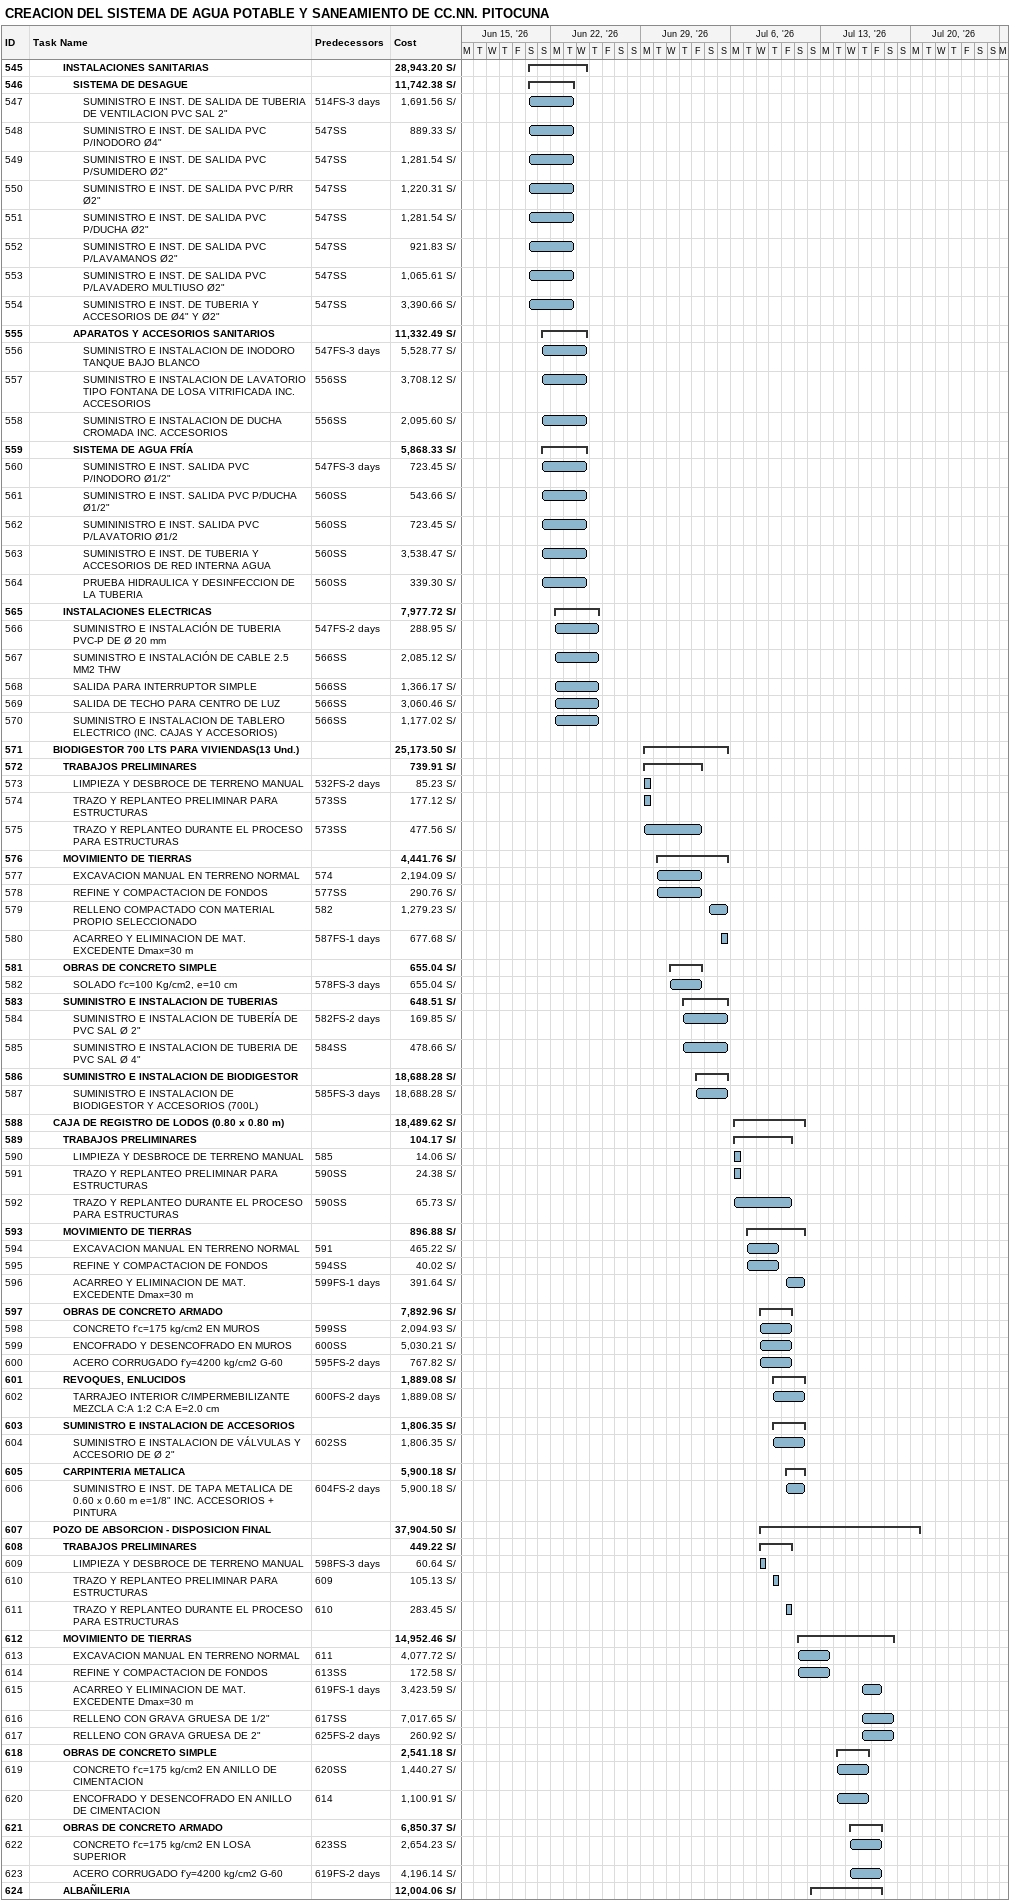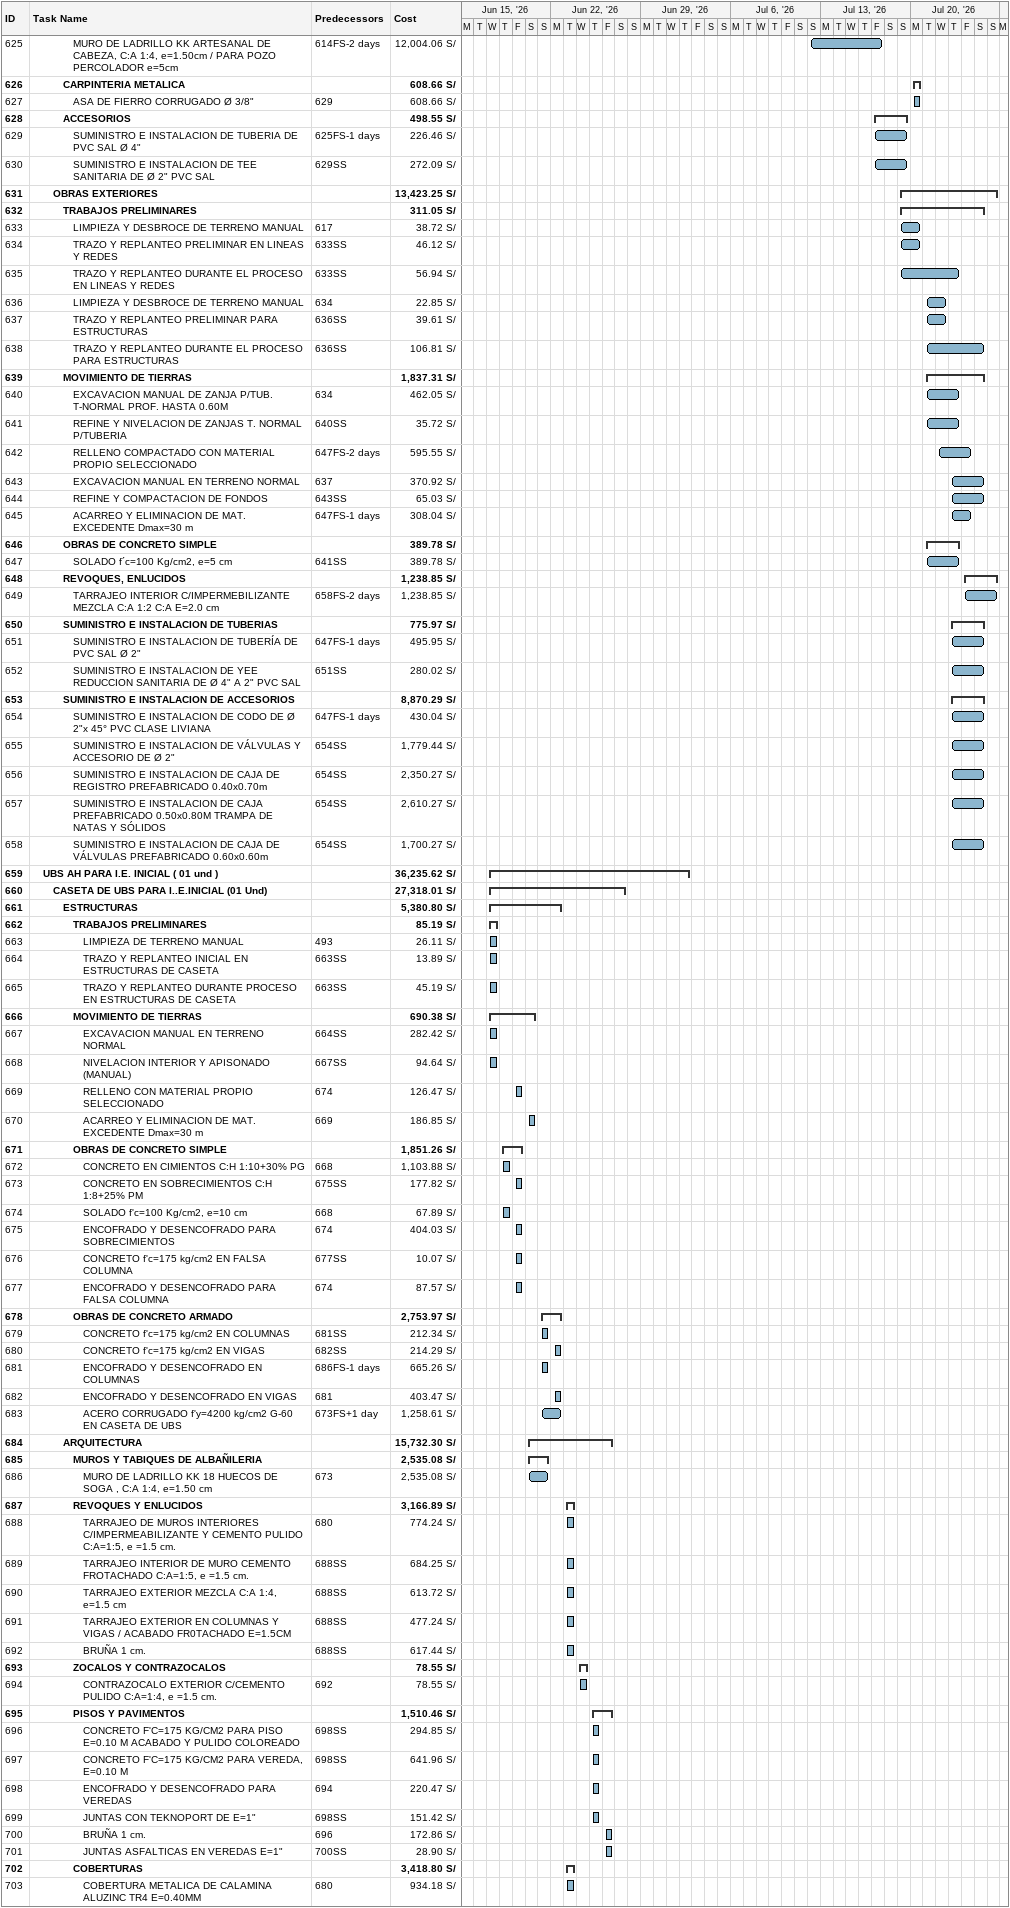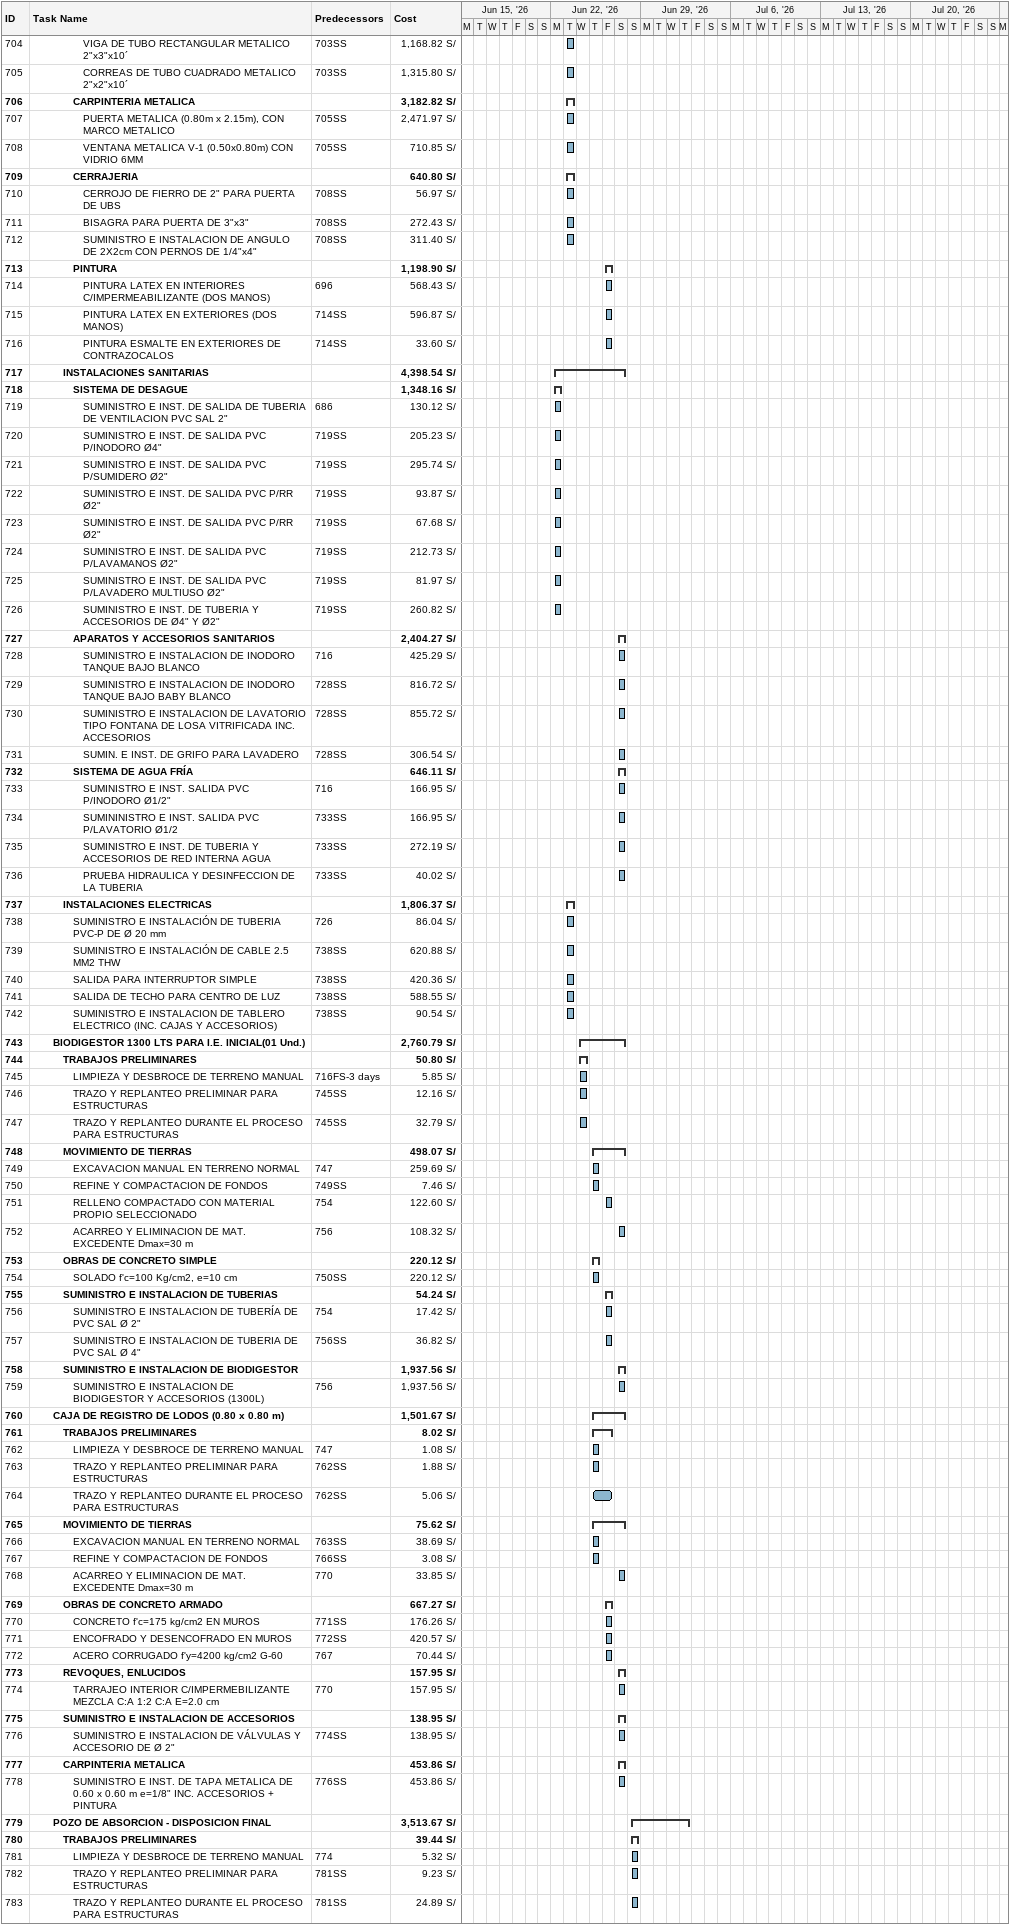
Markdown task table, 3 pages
CREACION DEL SISTEMA DE AGUA POTABLE Y SANEAMIENTO DE CC.NN. PITOCUNA

| ID | Level | Task | Start | Finish | Predecessors | Cost (S/) |
|---|---|---|---|---|---|---|
| 545 | 4 | **INSTALACIONES SANITARIAS** | 2026-06-20 | 2026-06-24 |  | 28943.20 |
| 546 | 5 | **SISTEMA DE DESAGUE** | 2026-06-20 | 2026-06-23 |  | 11742.38 |
| 547 | 6 | SUMINISTRO E INST. DE SALIDA DE TUBERIA DE VENTILACION PVC SAL 2" | 2026-06-20 | 2026-06-23 | 514FS-3d | 1691.56 |
| 548 | 6 | SUMINISTRO E INST. DE SALIDA PVC P/INODORO Ø4" | 2026-06-20 | 2026-06-23 | 547SS | 889.33 |
| 549 | 6 | SUMINISTRO E INST. DE SALIDA PVC P/SUMIDERO Ø2" | 2026-06-20 | 2026-06-23 | 547SS | 1281.54 |
| 550 | 6 | SUMINISTRO E INST. DE SALIDA PVC P/RR Ø2" | 2026-06-20 | 2026-06-23 | 547SS | 1220.31 |
| 551 | 6 | SUMINISTRO E INST. DE SALIDA PVC P/DUCHA Ø2" | 2026-06-20 | 2026-06-23 | 547SS | 1281.54 |
| 552 | 6 | SUMINISTRO E INST. DE SALIDA PVC P/LAVAMANOS Ø2" | 2026-06-20 | 2026-06-23 | 547SS | 921.83 |
| 553 | 6 | SUMINISTRO E INST. DE SALIDA PVC P/LAVADERO MULTIUSO Ø2" | 2026-06-20 | 2026-06-23 | 547SS | 1065.61 |
| 554 | 6 | SUMINISTRO E INST. DE TUBERIA Y ACCESORIOS DE Ø4" Y Ø2" | 2026-06-20 | 2026-06-23 | 547SS | 3390.66 |
| 555 | 5 | **APARATOS Y ACCESORIOS SANITARIOS** | 2026-06-21 | 2026-06-24 |  | 11332.49 |
| 556 | 6 | SUMINISTRO E INSTALACION DE INODORO TANQUE BAJO BLANCO | 2026-06-21 | 2026-06-24 | 547FS-3d | 5528.77 |
| 557 | 6 | SUMINISTRO E INSTALACION DE LAVATORIO TIPO FONTANA DE LOSA VITRIFICADA INC. ACCESORIOS | 2026-06-21 | 2026-06-24 | 556SS | 3708.12 |
| 558 | 6 | SUMINISTRO E INSTALACION DE DUCHA CROMADA INC. ACCESORIOS | 2026-06-21 | 2026-06-24 | 556SS | 2095.60 |
| 559 | 5 | **SISTEMA DE AGUA FRÍA** | 2026-06-21 | 2026-06-24 |  | 5868.33 |
| 560 | 6 | SUMINISTRO E INST. SALIDA PVC P/INODORO Ø1/2" | 2026-06-21 | 2026-06-24 | 547FS-3d | 723.45 |
| 561 | 6 | SUMINISTRO E INST. SALIDA PVC P/DUCHA Ø1/2" | 2026-06-21 | 2026-06-24 | 560SS | 543.66 |
| 562 | 6 | SUMININISTRO E INST. SALIDA PVC P/LAVATORIO Ø1/2 | 2026-06-21 | 2026-06-24 | 560SS | 723.45 |
| 563 | 6 | SUMINISTRO E INST. DE TUBERIA Y ACCESORIOS DE RED INTERNA AGUA | 2026-06-21 | 2026-06-24 | 560SS | 3538.47 |
| 564 | 6 | PRUEBA HIDRAULICA Y DESINFECCION DE LA TUBERIA | 2026-06-21 | 2026-06-24 | 560SS | 339.30 |
| 565 | 4 | **INSTALACIONES ELECTRICAS** | 2026-06-22 | 2026-06-25 |  | 7977.72 |
| 566 | 5 | SUMINISTRO E INSTALACIÓN DE TUBERIA PVC-P DE Ø 20 mm | 2026-06-22 | 2026-06-25 | 547FS-2d | 288.95 |
| 567 | 5 | SUMINISTRO E INSTALACIÓN DE CABLE 2.5 MM2 THW | 2026-06-22 | 2026-06-25 | 566SS | 2085.12 |
| 568 | 5 | SALIDA PARA INTERRUPTOR SIMPLE | 2026-06-22 | 2026-06-25 | 566SS | 1366.17 |
| 569 | 5 | SALIDA DE TECHO PARA CENTRO DE LUZ | 2026-06-22 | 2026-06-25 | 566SS | 3060.46 |
| 570 | 5 | SUMINISTRO E INSTALACION DE TABLERO ELECTRICO (INC. CAJAS Y ACCESORIOS) | 2026-06-22 | 2026-06-25 | 566SS | 1177.02 |
| 571 | 3 | **BIODIGESTOR 700 LTS PARA VIVIENDAS(13 Und.)** | 2026-06-29 | 2026-07-05 |  | 25173.50 |
| 572 | 4 | **TRABAJOS PRELIMINARES** | 2026-06-29 | 2026-07-03 |  | 739.91 |
| 573 | 5 | LIMPIEZA Y DESBROCE DE TERRENO MANUAL | 2026-06-29 | 2026-06-29 | 532FS-2d | 85.23 |
| 574 | 5 | TRAZO Y REPLANTEO PRELIMINAR PARA ESTRUCTURAS | 2026-06-29 | 2026-06-29 | 573SS | 177.12 |
| 575 | 5 | TRAZO Y REPLANTEO DURANTE EL PROCESO PARA ESTRUCTURAS | 2026-06-29 | 2026-07-03 | 573SS | 477.56 |
| 576 | 4 | **MOVIMIENTO DE TIERRAS** | 2026-06-30 | 2026-07-05 |  | 4441.76 |
| 577 | 5 | EXCAVACION MANUAL EN TERRENO NORMAL | 2026-06-30 | 2026-07-03 | 574 | 2194.09 |
| 578 | 5 | REFINE Y COMPACTACION DE FONDOS | 2026-06-30 | 2026-07-03 | 577SS | 290.76 |
| 579 | 5 | RELLENO COMPACTADO CON MATERIAL PROPIO SELECCIONADO | 2026-07-04 | 2026-07-05 | 582 | 1279.23 |
| 580 | 5 | ACARREO Y ELIMINACION DE MAT. EXCEDENTE Dmax=30 m | 2026-07-05 | 2026-07-05 | 587FS-1d | 677.68 |
| 581 | 4 | **OBRAS DE CONCRETO SIMPLE** | 2026-07-01 | 2026-07-03 |  | 655.04 |
| 582 | 5 | SOLADO f'c=100 Kg/cm2, e=10 cm | 2026-07-01 | 2026-07-03 | 578FS-3d | 655.04 |
| 583 | 4 | **SUMINISTRO E INSTALACION DE TUBERIAS** | 2026-07-02 | 2026-07-05 |  | 648.51 |
| 584 | 5 | SUMINISTRO E INSTALACION DE TUBERÍA DE PVC SAL Ø 2" | 2026-07-02 | 2026-07-05 | 582FS-2d | 169.85 |
| 585 | 5 | SUMINISTRO E INSTALACION DE TUBERIA DE PVC SAL Ø 4" | 2026-07-02 | 2026-07-05 | 584SS | 478.66 |
| 586 | 4 | **SUMINISTRO E INSTALACION DE BIODIGESTOR** | 2026-07-03 | 2026-07-05 |  | 18688.28 |
| 587 | 5 | SUMINISTRO E INSTALACION DE BIODIGESTOR Y ACCESORIOS (700L) | 2026-07-03 | 2026-07-05 | 585FS-3d | 18688.28 |
| 588 | 3 | **CAJA DE REGISTRO DE LODOS (0.80 x 0.80 m)** | 2026-07-06 | 2026-07-11 |  | 18489.62 |
| 589 | 4 | **TRABAJOS PRELIMINARES** | 2026-07-06 | 2026-07-10 |  | 104.17 |
| 590 | 5 | LIMPIEZA Y DESBROCE DE TERRENO MANUAL | 2026-07-06 | 2026-07-06 | 585 | 14.06 |
| 591 | 5 | TRAZO Y REPLANTEO PRELIMINAR PARA ESTRUCTURAS | 2026-07-06 | 2026-07-06 | 590SS | 24.38 |
| 592 | 5 | TRAZO Y REPLANTEO DURANTE EL PROCESO PARA ESTRUCTURAS | 2026-07-06 | 2026-07-10 | 590SS | 65.73 |
| 593 | 4 | **MOVIMIENTO DE TIERRAS** | 2026-07-07 | 2026-07-11 |  | 896.88 |
| 594 | 5 | EXCAVACION MANUAL EN TERRENO NORMAL | 2026-07-07 | 2026-07-09 | 591 | 465.22 |
| 595 | 5 | REFINE Y COMPACTACION DE FONDOS | 2026-07-07 | 2026-07-09 | 594SS | 40.02 |
| 596 | 5 | ACARREO Y ELIMINACION DE MAT. EXCEDENTE Dmax=30 m | 2026-07-10 | 2026-07-11 | 599FS-1d | 391.64 |
| 597 | 4 | **OBRAS DE CONCRETO ARMADO** | 2026-07-08 | 2026-07-10 |  | 7892.96 |
| 598 | 5 | CONCRETO f'c=175 kg/cm2 EN MUROS | 2026-07-08 | 2026-07-10 | 599SS | 2094.93 |
| 599 | 5 | ENCOFRADO Y DESENCOFRADO EN MUROS | 2026-07-08 | 2026-07-10 | 600SS | 5030.21 |
| 600 | 5 | ACERO CORRUGADO f'y=4200 kg/cm2 G-60 | 2026-07-08 | 2026-07-10 | 595FS-2d | 767.82 |
| 601 | 4 | **REVOQUES, ENLUCIDOS** | 2026-07-09 | 2026-07-11 |  | 1889.08 |
| 602 | 5 | TARRAJEO INTERIOR C/IMPERMEBILIZANTE MEZCLA C:A 1:2 C:A E=2.0 cm | 2026-07-09 | 2026-07-11 | 600FS-2d | 1889.08 |
| 603 | 4 | **SUMINISTRO E INSTALACION DE ACCESORIOS** | 2026-07-09 | 2026-07-11 |  | 1806.35 |
| 604 | 5 | SUMINISTRO E INSTALACION DE VÁLVULAS Y ACCESORIO DE Ø 2" | 2026-07-09 | 2026-07-11 | 602SS | 1806.35 |
| 605 | 4 | **CARPINTERIA METALICA** | 2026-07-10 | 2026-07-11 |  | 5900.18 |
| 606 | 5 | SUMINISTRO E INST. DE TAPA METALICA DE 0.60 x 0.60 m e=1/8" INC. ACCESORIOS + PINTURA | 2026-07-10 | 2026-07-11 | 604FS-2d | 5900.18 |
| 607 | 3 | **POZO DE ABSORCION - DISPOSICION FINAL** | 2026-07-08 | 2026-07-20 |  | 37904.50 |
| 608 | 4 | **TRABAJOS PRELIMINARES** | 2026-07-08 | 2026-07-10 |  | 449.22 |
| 609 | 5 | LIMPIEZA Y DESBROCE DE TERRENO MANUAL | 2026-07-08 | 2026-07-08 | 598FS-3d | 60.64 |
| 610 | 5 | TRAZO Y REPLANTEO PRELIMINAR PARA ESTRUCTURAS | 2026-07-09 | 2026-07-09 | 609 | 105.13 |
| 611 | 5 | TRAZO Y REPLANTEO DURANTE EL PROCESO PARA ESTRUCTURAS | 2026-07-10 | 2026-07-10 | 610 | 283.45 |
| 612 | 4 | **MOVIMIENTO DE TIERRAS** | 2026-07-11 | 2026-07-18 |  | 14952.46 |
| 613 | 5 | EXCAVACION MANUAL EN TERRENO NORMAL | 2026-07-11 | 2026-07-13 | 611 | 4077.72 |
| 614 | 5 | REFINE Y COMPACTACION DE FONDOS | 2026-07-11 | 2026-07-13 | 613SS | 172.58 |
| 615 | 5 | ACARREO Y ELIMINACION DE MAT. EXCEDENTE Dmax=30 m | 2026-07-16 | 2026-07-17 | 619FS-1d | 3423.59 |
| 616 | 5 | RELLENO CON GRAVA GRUESA DE 1/2" | 2026-07-16 | 2026-07-18 | 617SS | 7017.65 |
| 617 | 5 | RELLENO CON GRAVA GRUESA DE 2" | 2026-07-16 | 2026-07-18 | 625FS-2d | 260.92 |
| 618 | 4 | **OBRAS DE CONCRETO SIMPLE** | 2026-07-14 | 2026-07-16 |  | 2541.18 |
| 619 | 5 | CONCRETO f'c=175 kg/cm2 EN ANILLO DE CIMENTACION | 2026-07-14 | 2026-07-16 | 620SS | 1440.27 |
| 620 | 5 | ENCOFRADO Y DESENCOFRADO EN ANILLO DE CIMENTACION | 2026-07-14 | 2026-07-16 | 614 | 1100.91 |
| 621 | 4 | **OBRAS DE CONCRETO ARMADO** | 2026-07-15 | 2026-07-17 |  | 6850.37 |
| 622 | 5 | CONCRETO f'c=175 kg/cm2 EN LOSA SUPERIOR | 2026-07-15 | 2026-07-17 | 623SS | 2654.23 |
| 623 | 5 | ACERO CORRUGADO f'y=4200 kg/cm2 G-60 | 2026-07-15 | 2026-07-17 | 619FS-2d | 4196.14 |
| 624 | 4 | **ALBAÑILERIA** | 2026-07-12 | 2026-07-17 |  | 12004.06 |
| 625 | 5 | MURO DE LADRILLO KK ARTESANAL DE CABEZA, C:A 1:4, e=1.50cm / PARA POZO PERCOLADOR e=5cm | 2026-07-12 | 2026-07-17 | 614FS-2d | 12004.06 |
| 626 | 4 | **CARPINTERIA METALICA** | 2026-07-20 | 2026-07-20 |  | 608.66 |
| 627 | 5 | ASA DE FIERRO CORRUGADO Ø 3/8" | 2026-07-20 | 2026-07-20 | 629 | 608.66 |
| 628 | 4 | **ACCESORIOS** | 2026-07-17 | 2026-07-19 |  | 498.55 |
| 629 | 5 | SUMINISTRO E INSTALACION DE TUBERIA DE PVC SAL Ø 4" | 2026-07-17 | 2026-07-19 | 625FS-1d | 226.46 |
| 630 | 5 | SUMINISTRO E INSTALACION DE TEE SANITARIA DE Ø 2" PVC SAL | 2026-07-17 | 2026-07-19 | 629SS | 272.09 |
| 631 | 3 | **OBRAS EXTERIORES** | 2026-07-19 | 2026-07-26 |  | 13423.25 |
| 632 | 4 | **TRABAJOS PRELIMINARES** | 2026-07-19 | 2026-07-25 |  | 311.05 |
| 633 | 5 | LIMPIEZA Y DESBROCE DE TERRENO MANUAL | 2026-07-19 | 2026-07-20 | 617 | 38.72 |
| 634 | 5 | TRAZO Y REPLANTEO PRELIMINAR EN LINEAS Y REDES | 2026-07-19 | 2026-07-20 | 633SS | 46.12 |
| 635 | 5 | TRAZO Y REPLANTEO DURANTE EL PROCESO EN LINEAS Y REDES | 2026-07-19 | 2026-07-23 | 633SS | 56.94 |
| 636 | 5 | LIMPIEZA Y DESBROCE DE TERRENO MANUAL | 2026-07-21 | 2026-07-22 | 634 | 22.85 |
| 637 | 5 | TRAZO Y REPLANTEO PRELIMINAR PARA ESTRUCTURAS | 2026-07-21 | 2026-07-22 | 636SS | 39.61 |
| 638 | 5 | TRAZO Y REPLANTEO DURANTE EL PROCESO PARA ESTRUCTURAS | 2026-07-21 | 2026-07-25 | 636SS | 106.81 |
| 639 | 4 | **MOVIMIENTO DE TIERRAS** | 2026-07-21 | 2026-07-25 |  | 1837.31 |
| 640 | 5 | EXCAVACION MANUAL DE ZANJA P/TUB. T-NORMAL PROF. HASTA 0.60M | 2026-07-21 | 2026-07-23 | 634 | 462.05 |
| 641 | 5 | REFINE Y NIVELACION DE ZANJAS T. NORMAL P/TUBERIA | 2026-07-21 | 2026-07-23 | 640SS | 35.72 |
| 642 | 5 | RELLENO COMPACTADO CON MATERIAL PROPIO SELECCIONADO | 2026-07-22 | 2026-07-24 | 647FS-2d | 595.55 |
| 643 | 5 | EXCAVACION MANUAL EN TERRENO NORMAL | 2026-07-23 | 2026-07-25 | 637 | 370.92 |
| 644 | 5 | REFINE Y COMPACTACION DE FONDOS | 2026-07-23 | 2026-07-25 | 643SS | 65.03 |
| 645 | 5 | ACARREO Y ELIMINACION DE MAT. EXCEDENTE Dmax=30 m | 2026-07-23 | 2026-07-24 | 647FS-1d | 308.04 |
| 646 | 4 | **OBRAS DE CONCRETO SIMPLE** | 2026-07-21 | 2026-07-23 |  | 389.78 |
| 647 | 5 | SOLADO f´c=100 Kg/cm2, e=5 cm | 2026-07-21 | 2026-07-23 | 641SS | 389.78 |
| 648 | 4 | **REVOQUES, ENLUCIDOS** | 2026-07-24 | 2026-07-26 |  | 1238.85 |
| 649 | 5 | TARRAJEO INTERIOR C/IMPERMEBILIZANTE MEZCLA C:A 1:2 C:A E=2.0 cm | 2026-07-24 | 2026-07-26 | 658FS-2d | 1238.85 |
| 650 | 4 | **SUMINISTRO E INSTALACION DE TUBERIAS** | 2026-07-23 | 2026-07-25 |  | 775.97 |
| 651 | 5 | SUMINISTRO E INSTALACION DE TUBERÍA DE PVC SAL Ø 2" | 2026-07-23 | 2026-07-25 | 647FS-1d | 495.95 |
| 652 | 5 | SUMINISTRO E INSTALACION DE YEE REDUCCION SANITARIA DE Ø 4" A 2" PVC SAL | 2026-07-23 | 2026-07-25 | 651SS | 280.02 |
| 653 | 4 | **SUMINISTRO E INSTALACION DE ACCESORIOS** | 2026-07-23 | 2026-07-25 |  | 8870.29 |
| 654 | 5 | SUMINISTRO E INSTALACION DE CODO DE Ø 2"x 45° PVC CLASE LIVIANA | 2026-07-23 | 2026-07-25 | 647FS-1d | 430.04 |
| 655 | 5 | SUMINISTRO E INSTALACION DE VÁLVULAS Y ACCESORIO DE Ø 2" | 2026-07-23 | 2026-07-25 | 654SS | 1779.44 |
| 656 | 5 | SUMINISTRO E INSTALACION DE CAJA DE REGISTRO PREFABRICADO 0.40x0.70m | 2026-07-23 | 2026-07-25 | 654SS | 2350.27 |
| 657 | 5 | SUMINISTRO E INSTALACION DE CAJA PREFABRICADO 0.50x0.80M TRAMPA DE NATAS Y SÓLIDOS | 2026-07-23 | 2026-07-25 | 654SS | 2610.27 |
| 658 | 5 | SUMINISTRO E INSTALACION DE CAJA DE VÁLVULAS PREFABRICADO 0.60x0.60m | 2026-07-23 | 2026-07-25 | 654SS | 1700.27 |
| 659 | 2 | **UBS AH PARA I.E. INICIAL ( 01 und )** | 2026-06-17 | 2026-07-02 |  | 36235.62 |
| 660 | 3 | **CASETA DE UBS PARA I..E.INICIAL (01 Und)** | 2026-06-17 | 2026-06-27 |  | 27318.01 |
| 661 | 4 | **ESTRUCTURAS** | 2026-06-17 | 2026-06-22 |  | 5380.80 |
| 662 | 5 | **TRABAJOS PRELIMINARES** | 2026-06-17 | 2026-06-17 |  | 85.19 |
| 663 | 6 | LIMPIEZA DE TERRENO MANUAL | 2026-06-17 | 2026-06-17 | 493 | 26.11 |
| 664 | 6 | TRAZO Y REPLANTEO INICIAL EN ESTRUCTURAS DE CASETA | 2026-06-17 | 2026-06-17 | 663SS | 13.89 |
| 665 | 6 | TRAZO Y REPLANTEO DURANTE PROCESO EN ESTRUCTURAS DE CASETA | 2026-06-17 | 2026-06-17 | 663SS | 45.19 |
| 666 | 5 | **MOVIMIENTO DE TIERRAS** | 2026-06-17 | 2026-06-20 |  | 690.38 |
| 667 | 6 | EXCAVACION MANUAL EN TERRENO NORMAL | 2026-06-17 | 2026-06-17 | 664SS | 282.42 |
| 668 | 6 | NIVELACION INTERIOR Y APISONADO (MANUAL) | 2026-06-17 | 2026-06-17 | 667SS | 94.64 |
| 669 | 6 | RELLENO CON MATERIAL PROPIO SELECCIONADO | 2026-06-19 | 2026-06-19 | 674 | 126.47 |
| 670 | 6 | ACARREO Y ELIMINACION DE MAT. EXCEDENTE Dmax=30 m | 2026-06-20 | 2026-06-20 | 669 | 186.85 |
| 671 | 5 | **OBRAS DE CONCRETO SIMPLE** | 2026-06-18 | 2026-06-19 |  | 1851.26 |
| 672 | 6 | CONCRETO EN CIMIENTOS C:H 1:10+30% PG | 2026-06-18 | 2026-06-18 | 668 | 1103.88 |
| 673 | 6 | CONCRETO EN SOBRECIMIENTOS C:H 1:8+25% PM | 2026-06-19 | 2026-06-19 | 675SS | 177.82 |
| 674 | 6 | SOLADO f'c=100 Kg/cm2, e=10 cm | 2026-06-18 | 2026-06-18 | 668 | 67.89 |
| 675 | 6 | ENCOFRADO Y DESENCOFRADO PARA SOBRECIMIENTOS | 2026-06-19 | 2026-06-19 | 674 | 404.03 |
| 676 | 6 | CONCRETO f'c=175 kg/cm2 EN FALSA COLUMNA | 2026-06-19 | 2026-06-19 | 677SS | 10.07 |
| 677 | 6 | ENCOFRADO Y DESENCOFRADO PARA FALSA COLUMNA | 2026-06-19 | 2026-06-19 | 674 | 87.57 |
| 678 | 5 | **OBRAS DE CONCRETO ARMADO** | 2026-06-21 | 2026-06-22 |  | 2753.97 |
| 679 | 6 | CONCRETO f'c=175 kg/cm2 EN COLUMNAS | 2026-06-21 | 2026-06-21 | 681SS | 212.34 |
| 680 | 6 | CONCRETO f'c=175 kg/cm2 EN VIGAS | 2026-06-22 | 2026-06-22 | 682SS | 214.29 |
| 681 | 6 | ENCOFRADO Y DESENCOFRADO EN COLUMNAS | 2026-06-21 | 2026-06-21 | 686FS-1d | 665.26 |
| 682 | 6 | ENCOFRADO Y DESENCOFRADO EN VIGAS | 2026-06-22 | 2026-06-22 | 681 | 403.47 |
| 683 | 6 | ACERO CORRUGADO f'y=4200 kg/cm2 G-60 EN CASETA DE UBS | 2026-06-21 | 2026-06-22 | 673FS+1d | 1258.61 |
| 684 | 4 | **ARQUITECTURA** | 2026-06-20 | 2026-06-26 |  | 15732.30 |
| 685 | 5 | **MUROS Y TABIQUES DE ALBAÑILERIA** | 2026-06-20 | 2026-06-21 |  | 2535.08 |
| 686 | 6 | MURO DE LADRILLO KK 18 HUECOS DE SOGA , C:A 1:4, e=1.50 cm | 2026-06-20 | 2026-06-21 | 673 | 2535.08 |
| 687 | 5 | **REVOQUES Y ENLUCIDOS** | 2026-06-23 | 2026-06-23 |  | 3166.89 |
| 688 | 6 | TARRAJEO DE MUROS INTERIORES C/IMPERMEABILIZANTE Y CEMENTO PULIDO C:A=1:5, e =1.5 cm. | 2026-06-23 | 2026-06-23 | 680 | 774.24 |
| 689 | 6 | TARRAJEO INTERIOR DE MURO CEMENTO FROTACHADO C:A=1:5, e =1.5 cm. | 2026-06-23 | 2026-06-23 | 688SS | 684.25 |
| 690 | 6 | TARRAJEO EXTERIOR MEZCLA C:A 1:4, e=1.5 cm | 2026-06-23 | 2026-06-23 | 688SS | 613.72 |
| 691 | 6 | TARRAJEO EXTERIOR EN COLUMNAS Y VIGAS / ACABADO FR0TACHADO E=1.5CM | 2026-06-23 | 2026-06-23 | 688SS | 477.24 |
| 692 | 6 | BRUÑA 1 cm. | 2026-06-23 | 2026-06-23 | 688SS | 617.44 |
| 693 | 5 | **ZOCALOS Y CONTRAZOCALOS** | 2026-06-24 | 2026-06-24 |  | 78.55 |
| 694 | 6 | CONTRAZOCALO EXTERIOR C/CEMENTO PULIDO C:A=1:4, e =1.5 cm. | 2026-06-24 | 2026-06-24 | 692 | 78.55 |
| 695 | 5 | **PISOS Y PAVIMENTOS** | 2026-06-25 | 2026-06-26 |  | 1510.46 |
| 696 | 6 | CONCRETO F'C=175 KG/CM2 PARA PISO E=0.10 M ACABADO Y PULIDO COLOREADO | 2026-06-25 | 2026-06-25 | 698SS | 294.85 |
| 697 | 6 | CONCRETO F'C=175 KG/CM2 PARA VEREDA, E=0.10 M | 2026-06-25 | 2026-06-25 | 698SS | 641.96 |
| 698 | 6 | ENCOFRADO Y DESENCOFRADO PARA VEREDAS | 2026-06-25 | 2026-06-25 | 694 | 220.47 |
| 699 | 6 | JUNTAS CON TEKNOPORT DE E=1" | 2026-06-25 | 2026-06-25 | 698SS | 151.42 |
| 700 | 6 | BRUÑA 1 cm. | 2026-06-26 | 2026-06-26 | 696 | 172.86 |
| 701 | 6 | JUNTAS ASFALTICAS EN VEREDAS E=1" | 2026-06-26 | 2026-06-26 | 700SS | 28.90 |
| 702 | 5 | **COBERTURAS** | 2026-06-23 | 2026-06-23 |  | 3418.80 |
| 703 | 6 | COBERTURA METALICA DE CALAMINA ALUZINC TR4 E=0.40MM | 2026-06-23 | 2026-06-23 | 680 | 934.18 |
| 704 | 6 | VIGA DE TUBO RECTANGULAR METALICO 2"x3"x10´ | 2026-06-23 | 2026-06-23 | 703SS | 1168.82 |
| 705 | 6 | CORREAS DE TUBO CUADRADO METALICO 2"x2"x10´ | 2026-06-23 | 2026-06-23 | 703SS | 1315.80 |
| 706 | 5 | **CARPINTERIA METALICA** | 2026-06-23 | 2026-06-23 |  | 3182.82 |
| 707 | 6 | PUERTA METALICA (0.80m x 2.15m), CON MARCO METALICO | 2026-06-23 | 2026-06-23 | 705SS | 2471.97 |
| 708 | 6 | VENTANA METALICA V-1 (0.50x0.80m) CON VIDRIO 6MM | 2026-06-23 | 2026-06-23 | 705SS | 710.85 |
| 709 | 5 | **CERRAJERIA** | 2026-06-23 | 2026-06-23 |  | 640.80 |
| 710 | 6 | CERROJO DE FIERRO DE 2" PARA PUERTA DE UBS | 2026-06-23 | 2026-06-23 | 708SS | 56.97 |
| 711 | 6 | BISAGRA PARA PUERTA DE 3"x3" | 2026-06-23 | 2026-06-23 | 708SS | 272.43 |
| 712 | 6 | SUMINISTRO E INSTALACION DE ANGULO DE 2X2cm CON PERNOS DE 1/4"x4" | 2026-06-23 | 2026-06-23 | 708SS | 311.40 |
| 713 | 5 | **PINTURA** | 2026-06-26 | 2026-06-26 |  | 1198.90 |
| 714 | 6 | PINTURA LATEX EN INTERIORES C/IMPERMEABILIZANTE (DOS MANOS) | 2026-06-26 | 2026-06-26 | 696 | 568.43 |
| 715 | 6 | PINTURA LATEX EN EXTERIORES (DOS MANOS) | 2026-06-26 | 2026-06-26 | 714SS | 596.87 |
| 716 | 6 | PINTURA ESMALTE EN EXTERIORES DE CONTRAZOCALOS | 2026-06-26 | 2026-06-26 | 714SS | 33.60 |
| 717 | 4 | **INSTALACIONES SANITARIAS** | 2026-06-22 | 2026-06-27 |  | 4398.54 |
| 718 | 5 | **SISTEMA DE DESAGUE** | 2026-06-22 | 2026-06-22 |  | 1348.16 |
| 719 | 6 | SUMINISTRO E INST. DE SALIDA DE TUBERIA DE VENTILACION PVC SAL 2" | 2026-06-22 | 2026-06-22 | 686 | 130.12 |
| 720 | 6 | SUMINISTRO E INST. DE SALIDA PVC P/INODORO Ø4" | 2026-06-22 | 2026-06-22 | 719SS | 205.23 |
| 721 | 6 | SUMINISTRO E INST. DE SALIDA PVC P/SUMIDERO Ø2" | 2026-06-22 | 2026-06-22 | 719SS | 295.74 |
| 722 | 6 | SUMINISTRO E INST. DE SALIDA PVC P/RR Ø2" | 2026-06-22 | 2026-06-22 | 719SS | 93.87 |
| 723 | 6 | SUMINISTRO E INST. DE SALIDA PVC P/RR Ø2" | 2026-06-22 | 2026-06-22 | 719SS | 67.68 |
| 724 | 6 | SUMINISTRO E INST. DE SALIDA PVC P/LAVAMANOS Ø2" | 2026-06-22 | 2026-06-22 | 719SS | 212.73 |
| 725 | 6 | SUMINISTRO E INST. DE SALIDA PVC P/LAVADERO MULTIUSO Ø2" | 2026-06-22 | 2026-06-22 | 719SS | 81.97 |
| 726 | 6 | SUMINISTRO E INST. DE TUBERIA Y ACCESORIOS DE Ø4" Y Ø2" | 2026-06-22 | 2026-06-22 | 719SS | 260.82 |
| 727 | 5 | **APARATOS Y ACCESORIOS SANITARIOS** | 2026-06-27 | 2026-06-27 |  | 2404.27 |
| 728 | 6 | SUMINISTRO E INSTALACION DE INODORO TANQUE BAJO BLANCO | 2026-06-27 | 2026-06-27 | 716 | 425.29 |
| 729 | 6 | SUMINISTRO E INSTALACION DE INODORO TANQUE BAJO BABY BLANCO | 2026-06-27 | 2026-06-27 | 728SS | 816.72 |
| 730 | 6 | SUMINISTRO E INSTALACION DE LAVATORIO TIPO FONTANA DE LOSA VITRIFICADA INC. ACCESORIOS | 2026-06-27 | 2026-06-27 | 728SS | 855.72 |
| 731 | 6 | SUMIN. E INST. DE GRIFO PARA LAVADERO | 2026-06-27 | 2026-06-27 | 728SS | 306.54 |
| 732 | 5 | **SISTEMA DE AGUA FRÍA** | 2026-06-27 | 2026-06-27 |  | 646.11 |
| 733 | 6 | SUMINISTRO E INST. SALIDA PVC P/INODORO Ø1/2" | 2026-06-27 | 2026-06-27 | 716 | 166.95 |
| 734 | 6 | SUMININISTRO E INST. SALIDA PVC P/LAVATORIO Ø1/2 | 2026-06-27 | 2026-06-27 | 733SS | 166.95 |
| 735 | 6 | SUMINISTRO E INST. DE TUBERIA Y ACCESORIOS DE RED INTERNA AGUA | 2026-06-27 | 2026-06-27 | 733SS | 272.19 |
| 736 | 6 | PRUEBA HIDRAULICA Y DESINFECCION DE LA TUBERIA | 2026-06-27 | 2026-06-27 | 733SS | 40.02 |
| 737 | 4 | **INSTALACIONES ELECTRICAS** | 2026-06-23 | 2026-06-23 |  | 1806.37 |
| 738 | 5 | SUMINISTRO E INSTALACIÓN DE TUBERIA PVC-P DE Ø 20 mm | 2026-06-23 | 2026-06-23 | 726 | 86.04 |
| 739 | 5 | SUMINISTRO E INSTALACIÓN DE CABLE 2.5 MM2 THW | 2026-06-23 | 2026-06-23 | 738SS | 620.88 |
| 740 | 5 | SALIDA PARA INTERRUPTOR SIMPLE | 2026-06-23 | 2026-06-23 | 738SS | 420.36 |
| 741 | 5 | SALIDA DE TECHO PARA CENTRO DE LUZ | 2026-06-23 | 2026-06-23 | 738SS | 588.55 |
| 742 | 5 | SUMINISTRO E INSTALACION DE TABLERO ELECTRICO (INC. CAJAS Y ACCESORIOS) | 2026-06-23 | 2026-06-23 | 738SS | 90.54 |
| 743 | 3 | **BIODIGESTOR 1300 LTS PARA I.E. INICIAL(01 Und.)** | 2026-06-24 | 2026-06-27 |  | 2760.79 |
| 744 | 4 | **TRABAJOS PRELIMINARES** | 2026-06-24 | 2026-06-24 |  | 50.80 |
| 745 | 5 | LIMPIEZA Y DESBROCE DE TERRENO MANUAL | 2026-06-24 | 2026-06-24 | 716FS-3d | 5.85 |
| 746 | 5 | TRAZO Y REPLANTEO PRELIMINAR PARA ESTRUCTURAS | 2026-06-24 | 2026-06-24 | 745SS | 12.16 |
| 747 | 5 | TRAZO Y REPLANTEO DURANTE EL PROCESO PARA ESTRUCTURAS | 2026-06-24 | 2026-06-24 | 745SS | 32.79 |
| 748 | 4 | **MOVIMIENTO DE TIERRAS** | 2026-06-25 | 2026-06-27 |  | 498.07 |
| 749 | 5 | EXCAVACION MANUAL EN TERRENO NORMAL | 2026-06-25 | 2026-06-25 | 747 | 259.69 |
| 750 | 5 | REFINE Y COMPACTACION DE FONDOS | 2026-06-25 | 2026-06-25 | 749SS | 7.46 |
| 751 | 5 | RELLENO COMPACTADO CON MATERIAL PROPIO SELECCIONADO | 2026-06-26 | 2026-06-26 | 754 | 122.60 |
| 752 | 5 | ACARREO Y ELIMINACION DE MAT. EXCEDENTE Dmax=30 m | 2026-06-27 | 2026-06-27 | 756 | 108.32 |
| 753 | 4 | **OBRAS DE CONCRETO SIMPLE** | 2026-06-25 | 2026-06-25 |  | 220.12 |
| 754 | 5 | SOLADO f'c=100 Kg/cm2, e=10 cm | 2026-06-25 | 2026-06-25 | 750SS | 220.12 |
| 755 | 4 | **SUMINISTRO E INSTALACION DE TUBERIAS** | 2026-06-26 | 2026-06-26 |  | 54.24 |
| 756 | 5 | SUMINISTRO E INSTALACION DE TUBERÍA DE PVC SAL Ø 2" | 2026-06-26 | 2026-06-26 | 754 | 17.42 |
| 757 | 5 | SUMINISTRO E INSTALACION DE TUBERIA DE PVC SAL Ø 4" | 2026-06-26 | 2026-06-26 | 756SS | 36.82 |
| 758 | 4 | **SUMINISTRO E INSTALACION DE BIODIGESTOR** | 2026-06-27 | 2026-06-27 |  | 1937.56 |
| 759 | 5 | SUMINISTRO E INSTALACION DE BIODIGESTOR Y ACCESORIOS (1300L) | 2026-06-27 | 2026-06-27 | 756 | 1937.56 |
| 760 | 3 | **CAJA DE REGISTRO DE LODOS (0.80 x 0.80 m)** | 2026-06-25 | 2026-06-27 |  | 1501.67 |
| 761 | 4 | **TRABAJOS PRELIMINARES** | 2026-06-25 | 2026-06-26 |  | 8.02 |
| 762 | 5 | LIMPIEZA Y DESBROCE DE TERRENO MANUAL | 2026-06-25 | 2026-06-25 | 747 | 1.08 |
| 763 | 5 | TRAZO Y REPLANTEO PRELIMINAR PARA ESTRUCTURAS | 2026-06-25 | 2026-06-25 | 762SS | 1.88 |
| 764 | 5 | TRAZO Y REPLANTEO DURANTE EL PROCESO PARA ESTRUCTURAS | 2026-06-25 | 2026-06-26 | 762SS | 5.06 |
| 765 | 4 | **MOVIMIENTO DE TIERRAS** | 2026-06-25 | 2026-06-27 |  | 75.62 |
| 766 | 5 | EXCAVACION MANUAL EN TERRENO NORMAL | 2026-06-25 | 2026-06-25 | 763SS | 38.69 |
| 767 | 5 | REFINE Y COMPACTACION DE FONDOS | 2026-06-25 | 2026-06-25 | 766SS | 3.08 |
| 768 | 5 | ACARREO Y ELIMINACION DE MAT. EXCEDENTE Dmax=30 m | 2026-06-27 | 2026-06-27 | 770 | 33.85 |
| 769 | 4 | **OBRAS DE CONCRETO ARMADO** | 2026-06-26 | 2026-06-26 |  | 667.27 |
| 770 | 5 | CONCRETO f'c=175 kg/cm2 EN MUROS | 2026-06-26 | 2026-06-26 | 771SS | 176.26 |
| 771 | 5 | ENCOFRADO Y DESENCOFRADO EN MUROS | 2026-06-26 | 2026-06-26 | 772SS | 420.57 |
| 772 | 5 | ACERO CORRUGADO f'y=4200 kg/cm2 G-60 | 2026-06-26 | 2026-06-26 | 767 | 70.44 |
| 773 | 4 | **REVOQUES, ENLUCIDOS** | 2026-06-27 | 2026-06-27 |  | 157.95 |
| 774 | 5 | TARRAJEO INTERIOR C/IMPERMEBILIZANTE MEZCLA C:A 1:2 C:A E=2.0 cm | 2026-06-27 | 2026-06-27 | 770 | 157.95 |
| 775 | 4 | **SUMINISTRO E INSTALACION DE ACCESORIOS** | 2026-06-27 | 2026-06-27 |  | 138.95 |
| 776 | 5 | SUMINISTRO E INSTALACION DE VÁLVULAS Y ACCESORIO DE Ø 2" | 2026-06-27 | 2026-06-27 | 774SS | 138.95 |
| 777 | 4 | **CARPINTERIA METALICA** | 2026-06-27 | 2026-06-27 |  | 453.86 |
| 778 | 5 | SUMINISTRO E INST. DE TAPA METALICA DE 0.60 x 0.60 m e=1/8" INC. ACCESORIOS + PINTURA | 2026-06-27 | 2026-06-27 | 776SS | 453.86 |
| 779 | 3 | **POZO DE ABSORCION - DISPOSICION FINAL** | 2026-06-28 | 2026-07-02 |  | 3513.67 |
| 780 | 4 | **TRABAJOS PRELIMINARES** | 2026-06-28 | 2026-06-28 |  | 39.44 |
| 781 | 5 | LIMPIEZA Y DESBROCE DE TERRENO MANUAL | 2026-06-28 | 2026-06-28 | 774 | 5.32 |
| 782 | 5 | TRAZO Y REPLANTEO PRELIMINAR PARA ESTRUCTURAS | 2026-06-28 | 2026-06-28 | 781SS | 9.23 |
| 783 | 5 | TRAZO Y REPLANTEO DURANTE EL PROCESO PARA ESTRUCTURAS | 2026-06-28 | 2026-06-28 | 781SS | 24.89 |
